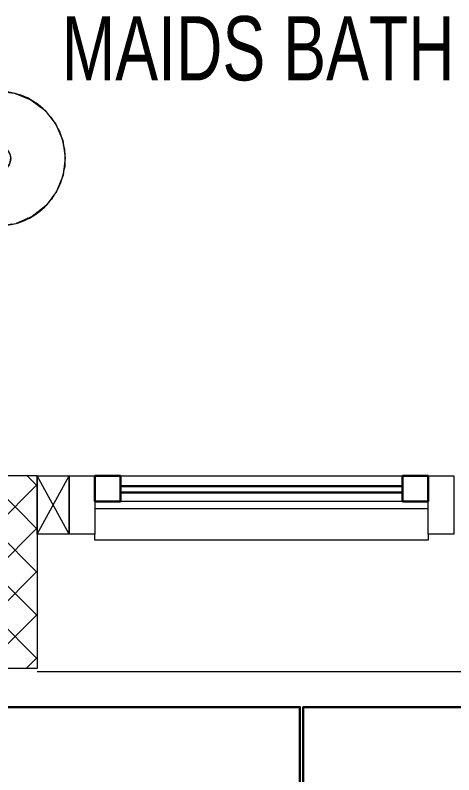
# Model space of a CAD drawing. Header units: millimetres. Extents: x -18512 to 101824, y -95768 to 52898.
# Drawn here: x 16524 to 17208, y -89162 to -87979 of the extents above; entities that cross this region are included whole.
import ezdxf

# ---------------------------------------------------------------- set-up
doc = ezdxf.new("R2010")
doc.units = ezdxf.units.MM
doc.header["$LTSCALE"] = 25
doc.layers.get('0').update_dxf_attribs({"color": 254, "lineweight": 0})
for name, color, linetype, lineweight in [('_FW_WALL_EXISTING', 150, 'Continuous', 25), ('A-AREA-IDEN', 2, 'Continuous', 9), ('A-FLOR-OTLN', 6, 'Continuous', 18), ('A-GLAZ', 6, 'Continuous', 9), ('A-GLAZ-FRAM', 6, 'Continuous', 18), ('A-TILES', 43, 'Continuous', 30), ('Archi-frame', 253, 'Continuous', 9), ('I-WALL', 2, 'Continuous', 9), ('xref-first floor frm cunsult$0$G-IMPT', 8, 'Continuous', 9)]:
    doc.layers.add(name, color=color, linetype=linetype, lineweight=lineweight)
doc.layers.add('AR WALL HATCH', color=8, linetype='Continuous')
doc.styles.add('Arial Narrow_4', font='fi_9001f.ttf', dxfattribs={"width": 0.75, "height": 147.492401})

# ---------------------------------------------------------------- blocks, each defined once
blk = doc.blocks.new('landscap')
at = {"layer": 'A-TILES', "color": 9, "ltscale": 25}
for points in [[(-20183.7, -76081.2), (-20183.7, -76681.2), (-20783.7, -76681.2), (-20783.7, -76081.2)], [(-20183.7, -76686.2), (-20183.7, -77286.2), (-20783.7, -77286.2), (-20783.7, -76686.2)]]:
    blk.add_lwpolyline(points, close=True, dxfattribs=at)
blk = doc.blocks.new('Aluminum_Exterior_Window_-_1_wide_x_2_high_3888 - NAGA- GW01-9144454-GROUND FLOOR PLAN')
at = {"layer": 'A-GLAZ', "lineweight": 30}
for p, q in [((-1291.6, 72.8), (-1331.6, 72.8)), ((-1331.6, 72.8), (-1331.6, 32.8)), ((-1291.6, 32.8), (-1291.6, 72.8)), ((-851.6, 72.8), (-851.6, 32.8)), ((-811.6, 72.8), (-851.6, 72.8)), ((-811.6, 32.8), (-811.6, 72.8)), ((-851.6, 57), (-1291.6, 57)), ((-1291.6, 57), (-1291.6, 47)), ((-851.6, 47), (-851.6, 57)), ((-1291.6, 47), (-851.6, 47)), ((-1331.6, 32.8), (-1291.6, 32.8)), ((-851.6, 32.8), (-811.6, 32.8))]:
    blk.add_line(p, q, dxfattribs=at)
at = {"layer": 'A-GLAZ'}
for p, q in [((-851.6, 72.8), (-1291.6, 72.8)), ((-1291.6, 32.8), (-851.6, 32.8)), ((-811.6, 22), (-1331.6, 22)), ((-1331.6, -18), (-1331.6, -27.2)), ((-811.6, -27.2), (-811.6, -18)), ((-1331.6, -27.2), (-811.6, -27.2))]:
    blk.add_line(p, q, dxfattribs=at)
at = {"layer": 'A-GLAZ-FRAM'}
for p, q in [((-1331.6, 72.8), (-1371.6, 72.8)), ((-1371.6, 72.8), (-1371.6, -18)), ((-1331.6, -18), (-1331.6, 72.8)), ((-771.6, 72.8), (-811.6, 72.8)), ((-811.6, 72.8), (-811.6, -18)), ((-771.6, -18), (-771.6, 72.8)), ((-1371.6, -18), (-1331.6, -18)), ((-811.6, -18), (-771.6, -18))]:
    blk.add_line(p, q, dxfattribs=at)
blk = doc.blocks.new('xref-first floor frm cunsult$0$rainshower - rain shower_dwg_Group_1-6994171-FIRST FLOOR PLAN')
at = {"layer": 'xref-first floor frm cunsult$0$G-IMPT'}
for p, q in [((51.4, 195.3), (76.6, 206.1)), ((57.8, 198), (63.9, 201.6)), ((63.9, 201.6), (70.4, 203.4)), ((76.6, 206.1), (103.7, 210)), ((83.5, 207.1), (90.3, 209)), ((90.3, 209), (97, 209)), ((103.7, 210), (130.9, 206.7)), ((110.7, 209.2), (117.7, 209.2)), ((117.7, 209.2), (124.2, 207.5)), ((130.9, 206.7), (156.4, 196.6)), ((137.4, 204.1), (144.2, 202.4)), ((144.2, 202.4), (150.1, 199.1)), ((29.8, 178.3), (51.4, 195.3)), ((40.3, 187.7), (46.1, 191.1)), ((156.4, 196.6), (178.3, 180.2)), ((162, 192.4), (168.1, 188.9)), ((13.4, 156.4), (29.8, 178.3)), ((35.3, 182.7), (40.3, 187.7)), ((168.1, 188.9), (172.9, 184.2)), ((178.3, 180.2), (195.3, 158.6)), ((17.6, 162), (21.1, 168.1)), ((21.1, 168.1), (25.8, 172.9)), ((182.7, 174.6), (187.7, 169.7)), ((187.7, 169.7), (191.1, 163.9)), ((3.2, 130.9), (13.4, 156.4)), ((195.3, 158.6), (206.1, 133.4)), ((7.6, 144.2), (5.8, 137.4)), ((7.6, 144.2), (10.9, 150.1)), ((198, 152.2), (201.6, 146.1)), ((201.6, 146.1), (203.4, 139.6)), ((0, 103.7), (3.2, 130.9)), ((210, 106.3), (206.1, 133.4)), ((2.4, 124.2), (0.8, 117.7)), ((87.5, 114.8), (90.7, 119)), ((90.7, 119), (94.8, 122.2)), ((94.8, 122.2), (99.6, 124.2)), ((99.6, 124.2), (104.7, 125)), ((104.7, 125), (109.9, 124.4)), ((109.9, 124.4), (114.8, 122.4)), ((114.8, 122.4), (119, 119.3)), ((119, 119.3), (122.2, 115.2)), ((207.1, 126.5), (209, 119.7)), ((209, 119.7), (209, 113)), ((0.8, 110.7), (0.8, 117.7)), ((85.6, 109.9), (85, 104.7)), ((85.6, 109.9), (87.5, 114.8)), ((92.8, 107.9), (92.5, 104.7)), ((92.8, 107.9), (94, 111)), ((94, 111), (96, 113.6)), ((98.5, 115.7), (96, 113.6)), ((101.5, 117), (98.5, 115.7)), ((101.5, 117), (104.7, 117.5)), ((107.9, 117.1), (104.7, 117.5)), ((107.9, 117.1), (111, 116)), ((113.6, 114), (111, 116)), ((115.7, 111.5), (113.6, 114)), ((117, 108.5), (115.7, 111.5)), ((117.5, 105.3), (117, 108.5)), ((122.2, 115.2), (124.2, 110.4)), ((124.2, 110.4), (125, 105.2)), ((3.9, 76.6), (0, 103.7)), ((1, 90.3), (1, 97)), ((85.7, 99.6), (85, 104.7)), ((85.7, 99.6), (87.8, 94.8)), ((87.8, 94.8), (91, 90.7)), ((92.5, 104.7), (93, 101.5)), ((93, 101.5), (94.3, 98.5)), ((95, 97.6), (94.3, 98.5)), ((116.1, 99.3), (117.1, 102)), ((117.1, 102), (117.5, 105.3)), ((119.3, 91), (122.4, 95.2)), ((122.4, 95.2), (124.4, 100.1)), ((124.4, 100.1), (125, 105.2)), ((206.7, 79.1), (210, 106.3)), ((209.2, 99.3), (209.2, 92.3)), ((1, 90.3), (2.9, 83.5)), ((91, 90.7), (95.2, 87.5)), ((116.5, 88.8), (119.3, 91)), ((207.5, 85.8), (209.2, 92.3)), ((14.7, 51.4), (3.9, 76.6)), ((206.7, 79.1), (196.6, 53.6)), ((202.4, 65.8), (204.1, 72.6)), ((6.6, 70.4), (8.4, 63.9)), ((8.4, 63.9), (11.9, 57.8)), ((199.1, 59.9), (202.4, 65.8)), ((31.7, 29.8), (14.7, 51.4)), ((196.6, 53.6), (180.2, 31.7)), ((188.9, 41.9), (192.4, 48)), ((18.9, 46.1), (22.3, 40.3)), ((22.3, 40.3), (27.3, 35.3)), ((184.2, 37.1), (188.9, 41.9)), ((53.6, 13.4), (31.7, 29.8)), ((37.1, 25.8), (41.9, 21.1)), ((180.2, 31.7), (158.6, 14.7)), ((169.7, 22.3), (174.3, 26.9)), ((41.9, 21.1), (48, 17.6)), ((79.1, 3.2), (53.6, 13.4)), ((158.6, 14.7), (133.4, 3.9)), ((146.1, 8.4), (152.2, 11.9)), ((163.9, 18.9), (169.7, 22.3)), ((59.9, 10.9), (65.8, 7.6)), ((65.8, 7.6), (72.6, 5.8)), ((95.5, 1.3), (79.1, 3.2)), ((85.8, 2.4), (92.3, 0.8)), ((92.3, 0.8), (95.5, 0.8)), ((116.9, 1.5), (133.4, 3.9)), ((116.9, 1), (119.7, 1)), ((119.7, 1), (126.5, 2.9)), ((139.6, 6.6), (146.1, 8.4))]:
    blk.add_line(p, q, dxfattribs=at)
for radius, start, end in [(105, 360, 264.7077), (105, 110.1403, 115.1724), (105, 110.1403, 115.1724), (105, 88.8594, 90), (105, 88.8594, 90), (105, 65.1403, 70.1725), (105, 65.1403, 70.1725), (105, 133.8593, 135), (105, 133.8593, 135), (105, 43.8594, 45), (105, 43.8594, 45), (105, 155.1403, 160.1724), (105, 155.1403, 160.1724), (105, 20.1403, 25.1724), (105, 20.1403, 25.1724), (20, 309.7296, 180), (105, 178.8594, 180), (105, 178.8594, 180), (12.5, 360, 205.6201), (20, 180, 239.8649), (12.5, 345.4679, 360), (105, 276.6626, 360), (105, 358.8594, 360), (105, 358.8594, 360), (105, 200.1403, 205.1724), (105, 200.1403, 205.1724), (105, 335.1403, 340.1725), (105, 335.1403, 340.1725), (105, 223.8594, 225), (105, 223.8594, 225), (105, 313.8594, 315), (105, 313.8594, 315), (105, 245.1403, 250.1724), (105, 245.1403, 250.1724), (105, 290.1403, 295.1724), (105, 290.1403, 295.1724)]:
    blk.add_arc((105, 105), radius, start, end, dxfattribs=at)
blk = doc.blocks.new('xref-first floor frm cunsult$0$rainshower - rain shower_dwg_Group_8-6994175-FIRST FLOOR PLAN')
blk.add_blockref('xref-first floor frm cunsult$0$rainshower - rain shower_dwg_Group_1-6994171-FIRST FLOOR PLAN', (49.6, 380.2))

msp = doc.modelspace()

# ---------------------------------------------------------------- hatches: boundary and pattern name
at = {"layer": 'AR WALL HATCH', "lineweight": 5, "ltscale": 25}
h = msp.add_hatch(dxfattribs=at)
h.set_pattern_fill('ANSI37', color=256, scale=15, style=0)
h.set_pattern_definition([(45, (15109.02, -8529), (-33.67596, 33.67596), []), (135, (15109.02, -8529), (-33.67596, -33.67596), [])])
h.paths.add_polyline_path([(16558.1, -88696.9), (16558.1, -88996.9), (15992.2, -88996.9), (15988.1, -88696.9), (16128.1, -88696.9), (16128.1, -88696.9), (16418.1, -88696.9), (16418.1, -88696.9)])
h.paths.add_polyline_path([(18858.1, -88696.9), (18858.1, -88996.9), (17258.1, -88996.9), (17258.1, -88696.9)])
h.paths.add_polyline_path([(20468.1, -88696.9), (20468.1, -88996.9), (19558.1, -88996.9), (19558.1, -88696.9)])
h.paths.add_polyline_path([(21888.9, -88696.9), (21888.9, -88996.9), (21768.1, -88996.9), (21768.1, -88696.9)])

# ---------------------------------------------------------------- linework, layer by layer
at = {"layer": 'A-FLOR-OTLN'}
msp.add_line((17258.1, -89001.9), (16558.1, -89001.9), dxfattribs=at)
at = {"layer": 'Archi-frame', "color": 252}
for p, q in [((16608.1, -88787.7), (16558.1, -88696.9)), ((16558.1, -88787.7), (16608.1, -88696.9))]:
    msp.add_line(p, q, dxfattribs=at)
msp.add_lwpolyline([(16608.1, -88787.7), (16558.1, -88787.7), (16558.1, -88696.9), (16608.1, -88696.9)], close=True, dxfattribs=at)
at = {"layer": 'I-WALL'}
for p, q in [((16558.1, -88696.9), (15988.1, -88696.9)), ((16558.1, -88696.9), (16558.1, -88996.9)), ((16558.1, -88996.9), (15988.1, -88996.9))]:
    msp.add_line(p, q, dxfattribs=at)

# ---------------------------------------------------------------- block references
at = {"color": 252, "lineweight": 9, "rotation": 269.9999999999999}
msp.add_blockref('xref-first floor frm cunsult$0$rainshower - rain shower_dwg_Group_8-6994175-FIRST FLOOR PLAN', (16011.6, -88047.9), dxfattribs=at)
at = {"layer": '_FW_WALL_EXISTING', "xscale": -1, "rotation": 90}
msp.add_blockref('landscap', (-59713.1, -109840.6), dxfattribs=at)
at = {"layer": 'A-GLAZ', "xscale": -1}
msp.add_blockref('Aluminum_Exterior_Window_-_1_wide_x_2_high_3888 - NAGA- GW01-9144454-GROUND FLOOR PLAN', (15836.5, -88769.6), dxfattribs=at)

# ---------------------------------------------------------------- texts
at = {"layer": 'A-AREA-IDEN', "lineweight": 18, "insert": (16902.9, -88082.1), "char_height": 100, "width": 747, "attachment_point": 8, "line_spacing_factor": 0.968573, "style": 'Arial Narrow_4'}
msp.add_mtext('MAIDS BATH', dxfattribs=at)

doc.saveas('drawing.dxf')
